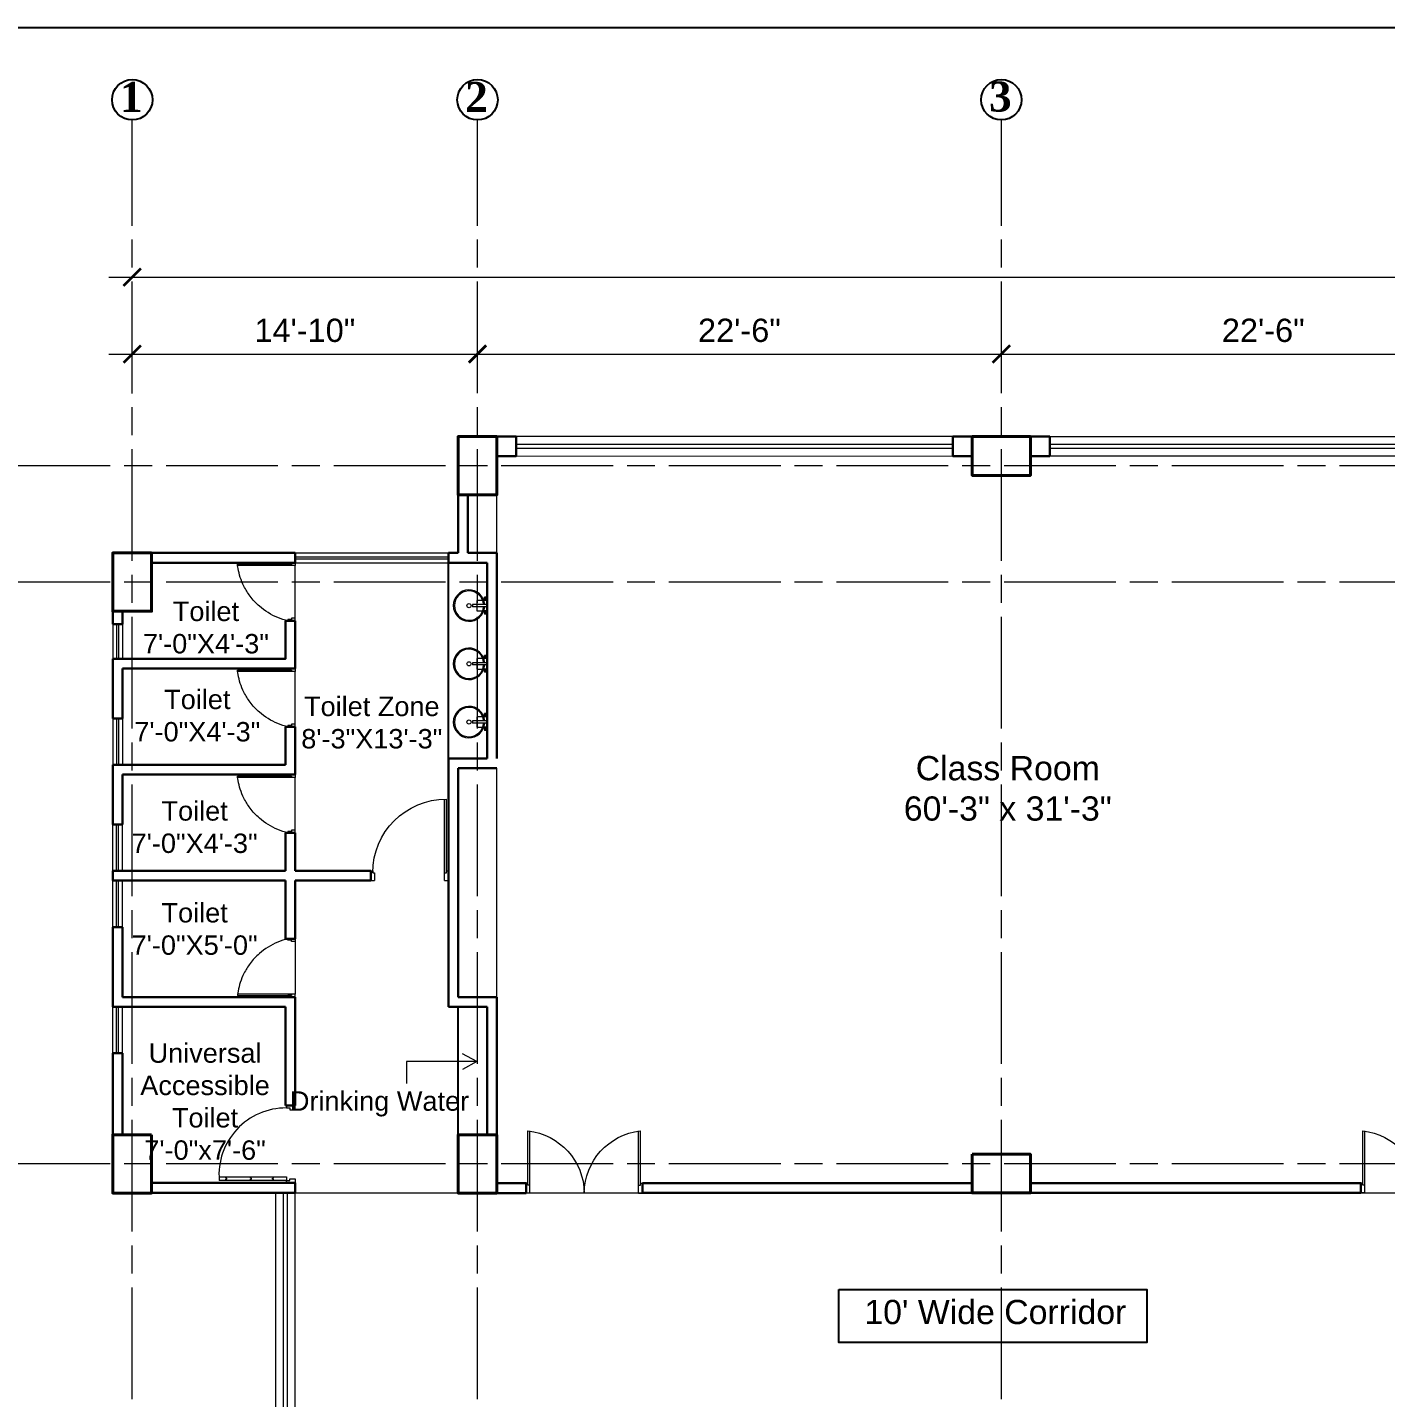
# Model space of a CAD drawing. Header units: inches. Extents: x -12 to 20935469, y -1604 to 24729220.
# Drawn here: x 20931799 to 20932499, y 24710768 to 24711474 of the extents above; entities that cross this region are included whole.
import ezdxf

# ---------------------------------------------------------------- set-up
doc = ezdxf.new("R2010")
doc.units = ezdxf.units.IN
doc.header["$LTSCALE"] = 0.03
doc.header["$MEASUREMENT"] = 0
doc.header["$PDMODE"] = 32
doc.header["$PDSIZE"] = 15
doc.linetypes.add('ACAD_ISO08W100', pattern=[36, 24, -3, 6, -3])
for name, color, linetype, lineweight in [('column', 1, 'Continuous', 40), ('Dim Line', 252, 'Continuous', 13), ('Door', 7, 'Continuous', 18), ('Glass Line', 252, 'Continuous', 9), ('Grid Line', 252, 'Continuous', 18), ('Hatch', 253, 'Continuous', 15), ('Main Wall', 7, 'Continuous', 30), ('STAIR', 46, 'Continuous', 15), ('TOILET FIXTURE', 142, 'Continuous', 5), ('wind.', 150, 'Continuous', 20)]:
    doc.layers.add(name, color=color, linetype=linetype, lineweight=lineweight)
doc.layers.add('FUR', color=251, linetype='Continuous')
doc.layers.add('TEXT', color=7, linetype='Continuous')
doc.styles.add('2', font='swisscl.ttf')
doc.styles.add('RomanS', font='arial.ttf', dxfattribs={"height": 12})
doc.styles.get("Standard").update_dxf_attribs({"font": 'timesbd.ttf'})
doc.dimstyles.new('Aec_Arch_I', dxfattribs={"dimscale": 96, "dimtxt": 12, "dimasz": 0.09375, "dimexe": 0.125, "dimexo": 0.125, "dimgap": 0.0625, "dimtad": 1, "dimdec": 0, "dimzin": 3, "dimdsep": 46, "dimlunit": 4, "dimtxsty": 'RomanS', "dimblk1": 'ARCHTICK', "dimblk2": 'ARCHTICK', "dimsah": 1, "dimcen": 0.09375, "dimdle": 0.125, "dimadec": 0, "dimazin": 0, "dimtfac": 0.75, "dimtdec": 0, "dimtmove": 2, "dimatfit": 3, "dimldrblk": 'ARCHTICK', "dimfxl": 1, "dimfrac": 1, "dimtolj": 1, "dimtzin": 0, "dimarcsym": 0})

# ---------------------------------------------------------------- blocks, each defined once
blk = doc.blocks.new('_ArchTick')
at = {"color": 0, "linetype": 'ByBlock', "lineweight": 35, "const_width": 0.15}
blk.add_lwpolyline([(-0.5, -0.5), (0.5, 0.5)], dxfattribs=at)
blk = doc.blocks.new('*D14')
at = {"layer": 'Defpoints', "color": 0, "transparency": 16777216}
for p in [(20831126.2792098, 24724578.16655627), (20830948.30879143, 24724562.26584816), (20831126.2792098, 24724562.26584816)]:
    blk.add_point(p, dxfattribs=at)
at = {"layer": 'Dim Line', "color": 0, "lineweight": -2, "transparency": 16777216}
for p, q in [((20830948.30879143, 24724574.26584816), (20830948.30879143, 24724590.16655627)), ((20831126.2792098, 24724574.26584816), (20831126.2792098, 24724590.16655627)), ((20830936.30879143, 24724578.16655627), (20831138.2792098, 24724578.16655627))]:
    blk.add_line(p, q, dxfattribs=at)
at = {"layer": 'Dim Line', "color": 0, "lineweight": -2, "transparency": 16777216, "xscale": 9, "yscale": 9, "zscale": 9, "rotation": 180}
blk.add_blockref('_ArchTick', (20830948.30879143, 24724578.16655627), dxfattribs=at)
at = {"layer": 'Dim Line', "color": 0, "lineweight": -2, "transparency": 16777216, "xscale": 9, "yscale": 9, "zscale": 9}
blk.add_blockref('_ArchTick', (20831126.2792098, 24724578.16655627), dxfattribs=at)
at = {"layer": 'Dim Line', "color": 0, "transparency": 16777216, "insert": (20831037.29400062, 24724590.29343212), "char_height": 12, "attachment_point": 5, "style": 'RomanS'}
blk.add_mtext('\\A1;14\'-10"', dxfattribs=at)
blk = doc.blocks.new('*D7')
at = {"layer": 'Defpoints', "color": 0, "transparency": 16777216}
for p in [(20831396.27940053, 24724578.16655627), (20831396.27940053, 24724578.16655627), (20831126.2792098, 24724562.26584816)]:
    blk.add_point(p, dxfattribs=at)
at = {"layer": 'Dim Line', "color": 0, "lineweight": -2, "transparency": 16777216}
for p, q in [((20831126.2792098, 24724574.26584816), (20831126.2792098, 24724590.16655627)), ((20831114.2792098, 24724578.16655627), (20831408.27940053, 24724578.16655627))]:
    blk.add_line(p, q, dxfattribs=at)
at = {"layer": 'Dim Line', "color": 0, "lineweight": -2, "transparency": 16777216, "xscale": 9, "yscale": 9, "zscale": 9, "rotation": 180}
blk.add_blockref('_ArchTick', (20831126.2792098, 24724578.16655627), dxfattribs=at)
at = {"layer": 'Dim Line', "color": 0, "lineweight": -2, "transparency": 16777216, "xscale": 9, "yscale": 9, "zscale": 9}
blk.add_blockref('_ArchTick', (20831396.27940053, 24724578.16655627), dxfattribs=at)
at = {"layer": 'Dim Line', "color": 0, "transparency": 16777216, "insert": (20831261.27930516, 24724590.29343212), "char_height": 12, "attachment_point": 5, "style": 'RomanS'}
blk.add_mtext('\\A1;22\'-6"', dxfattribs=at)
blk = doc.blocks.new('*D8')
at = {"layer": 'Defpoints', "color": 0, "transparency": 16777216}
for p in [(20831396.27940053, 24724578.16655627), (20831666.2795913, 24724578.16655627), (20831666.2795913, 24724578.16655627)]:
    blk.add_point(p, dxfattribs=at)
at = {"layer": 'Dim Line', "color": 0, "lineweight": -2, "transparency": 16777216}
blk.add_line((20831384.27940053, 24724578.16655627), (20831678.2795913, 24724578.16655627), dxfattribs=at)
at = {"layer": 'Dim Line', "color": 0, "lineweight": -2, "transparency": 16777216, "xscale": 9, "yscale": 9, "zscale": 9, "rotation": 180}
blk.add_blockref('_ArchTick', (20831396.27940053, 24724578.16655627), dxfattribs=at)
at = {"layer": 'Dim Line', "color": 0, "lineweight": -2, "transparency": 16777216, "xscale": 9, "yscale": 9, "zscale": 9}
blk.add_blockref('_ArchTick', (20831666.2795913, 24724578.16655627), dxfattribs=at)
at = {"layer": 'Dim Line', "color": 0, "transparency": 16777216, "insert": (20831531.27949591, 24724590.29343212), "char_height": 12, "attachment_point": 5, "style": 'RomanS'}
blk.add_mtext('\\A1;22\'-6"', dxfattribs=at)
blk = doc.blocks.new('*D13')
at = {"layer": 'Defpoints', "color": 0, "transparency": 16777216}
for p in [(20832951.75234396, 24724617.81282169), (20830948.30879143, 24724610.74819624), (20832951.75234396, 24724610.74819624)]:
    blk.add_point(p, dxfattribs=at)
at = {"layer": 'Dim Line', "color": 0, "lineweight": -2, "transparency": 16777216}
for p, q in [((20830948.30879143, 24724622.74819624), (20830948.30879143, 24724629.81282169)), ((20832951.75234396, 24724622.74819624), (20832951.75234396, 24724629.81282169)), ((20830936.30879143, 24724617.81282169), (20832963.75234396, 24724617.81282169))]:
    blk.add_line(p, q, dxfattribs=at)
at = {"layer": 'Dim Line', "color": 0, "lineweight": -2, "transparency": 16777216, "xscale": 9, "yscale": 9, "zscale": 9, "rotation": 180}
blk.add_blockref('_ArchTick', (20830948.30879143, 24724617.81282169), dxfattribs=at)
at = {"layer": 'Dim Line', "color": 0, "lineweight": -2, "transparency": 16777216, "xscale": 9, "yscale": 9, "zscale": 9}
blk.add_blockref('_ArchTick', (20832951.75234396, 24724617.81282169), dxfattribs=at)
at = {"layer": 'Dim Line', "color": 0, "transparency": 16777216, "insert": (20831950.03056769, 24724629.93969755), "char_height": 12, "attachment_point": 5, "style": 'RomanS'}
blk.add_mtext('\\A1;166\'-11"', dxfattribs=at)
blk = doc.blocks.new('A$C36295410')
at = {"layer": 'Door'}
for p, q in [((0.9999989662828739, 3.999999464715074), (0.9999989662828739, 31.99999946471507)), ((1.999998966282874, -5.352849257178605e-07), (1.999998966282874, 31.98213662398211)), ((57.99999896628287, -5.352849257178605e-07), (57.99999896628287, 31.98213662398211)), ((58.99999896628287, 3.999999464715074), (58.99999896628287, 31.99999946471507)), ((0.9999989662828739, 4.999999464715074), (-1.033717126119882e-06, 4.999999464715074)), ((1.999998966282874, 3.999999464715074), (0.9999989662824191, 3.999999464715074)), ((57.99999896628287, 3.999999464715074), (58.99999896628287, 3.999999464715074)), ((58.99999896628287, 4.999999464715074), (59.99999896628287, 4.999999464715074)), ((1.999998966282874, -5.352849257178605e-07), (-1.033717126119882e-06, -5.352849257178605e-07)), ((57.99999896628287, -5.352849257178605e-07), (59.99999896628287, -5.352849257178605e-07))]:
    blk.add_line(p, q, dxfattribs=at)
for centre, radius, start, end in [((-2.525154211056361, -0.3352956022481521), 32.52688137512273, 0.590629401232551, 83.77825723032326), ((62.52515214360983, -0.3352956022372382), 32.52688137511065, 96.22174276965781, 179.4093705987648)]:
    blk.add_arc(centre, radius, start, end, dxfattribs=at)
blk = doc.blocks.new('sssss-flat-876')
at = {"layer": 'Door', "linetype": 'Continuous', "ltscale": 3}
blk.add_line((3666.524641621392, 84027.20039844685), (3666.524641621392, 84055.73698381262), dxfattribs=at)
at = {"layer": 'Door', "linetype": 'Continuous', "ltscale": 3, "extrusion": (-7.215265806451099e-09, -3.356244729906973e-18, 1)}
for points, elevation in [([(3666.524641621392, 84057.20039844685), (3666.524641621392, 84055.7369838127), (3668.353909914149, 84055.73698381268), (3668.353909914149, 84056.46869112973), (3670.183178206673, 84056.46869112976), (3670.183178206673, 84057.20039844688)], -2.645495015731816e-05), ([(3668.353909914149, 84055.73698381268), (3696.158787962748, 84055.73698381273), (3696.158787962748, 84056.46869112982), (3668.353909914149, 84056.46869112956)], -2.646814881427536e-05)]:
    blk.add_lwpolyline(points, close=True, dxfattribs=dict(at, elevation=elevation))
at = {"layer": 'Door', "linetype": 'Continuous', "ltscale": 3, "flags": 128}
blk.add_lwpolyline([(3670.183178209001, 84027.20039844661, 0.04096003839332348), (3675.473761518253, 84028.8955189219, 0.08249638684257277), (3684.92584202881, 84034.77633821729, 0.05218730031938641), (3689.721451750025, 84039.97248090911, 0.04398833922187529), (3692.855049753096, 84045.047753547, 0.03657129103577791), (3694.751170299016, 84049.63311906598, 0.034751479123949), (3695.9156375397, 84054.20272462314, 0.01143537355723267), (3696.158787962981, 84055.73698381265)], format="xyb", dxfattribs=at)
at = {"layer": 'Door', "linetype": 'Continuous', "ltscale": 3}
blk.add_lwpolyline([(3666.524641623953, 84027.20039844679), (3666.524641623953, 84028.66381308093), (3668.353909916477, 84028.66381308093), (3668.353909916477, 84027.93210576387), (3670.183178209234, 84027.93210576382), (3670.183178209234, 84027.2003984467)], close=True, dxfattribs=at)
blk = doc.blocks.new('Door_45')
at = {"layer": 'Door'}
for p, q in [((1.499446089358273, 4.966720660065755), (1.499446089358273, 43.96672066006575)), ((1.499446089358273, 40.02726910408236), (2.249446089358273, 40.02726910408236)), ((2.249446089358273, 40.02726910408236), (2.249446089358273, 39.52726910408236)), ((2.749446089591103, 39.52726910408236), (2.749446089591103, 40.02726910408236)), ((2.749446089591103, 40.02726910408236), (3.499446089358273, 40.02726910408236)), ((3.499446089358273, 44.03189280286006), (3.499446089358273, 4.966720660065755)), ((2.249446089358273, 39.52726910408236), (2.749446089591103, 39.52726910408236)), ((1.499446089358273, 25.76575365659081), (2.249446089358273, 25.76575365659081)), ((2.249446089358273, 25.76575365659081), (2.249446089358273, 25.26575365659081)), ((2.249446089358273, 25.26575365659081), (2.749446089591103, 25.26575365659081)), ((2.749446089591103, 25.76575365659081), (3.499446089358273, 25.76575365659081)), ((2.749446089591103, 25.26575365659081), (2.749446089591103, 25.76575365659081)), ((1.499446089358273, 12.56961937076411), (2.249446089358273, 12.56961937076411)), ((2.249446089358273, 12.56961937076411), (2.249446089358273, 13.06961937076411)), ((2.249446089358273, 13.06961937076411), (2.749446089591103, 13.06961937076411)), ((2.749446089591103, 13.06961937076411), (2.749446089591103, 12.56961937076411)), ((2.749446089591103, 12.56961937076411), (3.499446089358273, 12.56961937076411)), ((-0.0005539106417273842, -0.03327933993424503), (-0.0005539106417273842, 4.966720660065755)), ((-0.0005539106417273842, 4.966720660065755), (1.499446089358273, 4.966720660065755)), ((3.499446089358273, 4.966720660065755), (1.499446089358273, 4.966720660065755)), ((1.499446089358273, 4.966720660065755), (1.499446089358273, 2.966720660065755)), ((1.499446089358273, 2.966720660065755), (2.499446089358273, 2.966720660065755)), ((2.499446089358273, 2.966720660065755), (2.499446089358273, -0.03327933993424503)), ((42.5, 3), (42.5, -0.03327933993424503)), ((43.5, 3), (42.5, 3)), ((45.00000000023283, 5), (43.5, 5)), ((43.5, 5), (43.5, 3)), ((45.00000000023283, -0.03327933993424503), (45.00000000023283, 5)), ((2.499446089358273, -0.03327933993424503), (-0.0005539106417273842, -0.03327933993424503)), ((42.5, -0.03327933993424503), (45.00000000023283, -0.03327933993424503))]:
    blk.add_line(p, q, dxfattribs=at)
blk.add_arc((4.660651951731928, 5.255392092920653), 38.84018771759182, 359.6232511897165, 94.66847186469465, dxfattribs=at)
blk = doc.blocks.new('7-flat-72')
at = {"layer": 'Glass Line', "color": 8, "ltscale": 20}
for p, q in [((-64475.47473717644, 376966.6120190895), (-64476.55473715696, 376966.6118137227)), ((-64476.55336804548, 376959.4118138514), (-64476.55473715696, 376966.6118137227)), ((-64475.47336806497, 376959.4120192182), (-64475.47473717644, 376966.6120190895)), ((-64478.71357337362, 376960.4914030989), (-64480.33357334463, 376960.4910950488)), ((-64480.33338851458, 376959.5190950661), (-64480.33357334463, 376960.4910950488)), ((-64478.71338854358, 376959.5194031161), (-64480.33338851458, 376959.5190950661)), ((-64478.71336800698, 376959.4114031181), (-64480.33336797799, 376959.411095068)), ((-64480.33329952252, 376959.0510950745), (-64480.33336797799, 376959.411095068)), ((-64478.71329955151, 376959.0514031246), (-64480.33329952252, 376959.0510950745)), ((-64480.27590274997, 376959.5191059972), (-64480.27608758002, 376960.49110598)), ((-64480.15336798131, 376959.4111292958), (-64480.15338851791, 376959.5191292939)), ((-64480.14656623453, 376959.5191305911), (-64480.14675106457, 376960.4911305739)), ((-64479.91663178266, 376959.5191743142), (-64479.91681661271, 376960.4911742969)), ((-64479.5233885292, 376959.5192490911), (-64479.52357335924, 376960.4912490739)), ((-64479.13014527573, 376959.519323868), (-64479.13033010578, 376960.4913238508)), ((-64478.90021082386, 376959.5193675911), (-64478.90039565391, 376960.4913675738)), ((-64478.89336800366, 376959.4113688903), (-64478.89338854048, 376959.5193688883)), ((-64478.77087430842, 376959.519392185), (-64478.77105913847, 376960.4913921678)), ((-64478.71338854358, 376959.5194031161), (-64478.71357337362, 376960.4914030989)), ((-64478.71329955151, 376959.0514031246), (-64478.71336800698, 376959.4114031181)), ((-64475.11336807138, 376959.4120876737), (-64476.91336803907, 376959.4117453959)), ((-64476.9132995836, 376959.0517454025), (-64476.91336803907, 376959.4117453959)), ((-64475.11329961568, 376959.0520876803), (-64476.9132995836, 376959.0517454025)), ((-64475.11329961568, 376959.0520876803), (-64475.11336807138, 376959.4120876737)), ((-64473.31357347011, 376960.4924299325), (-64471.6935734991, 376960.4927379825)), ((-64473.31338864006, 376959.5204299497), (-64473.31357347011, 376960.4924299325)), ((-64473.31338864006, 376959.5204299497), (-64471.69338866905, 376959.5207379998)), ((-64473.31336810347, 376959.4124299516), (-64471.69336813246, 376959.4127380017)), ((-64473.313299648, 376959.0524299581), (-64473.31336810347, 376959.4124299516)), ((-64473.313299648, 376959.0524299581), (-64471.69329967699, 376959.0527380082)), ((-64473.25590287545, 376959.5204408808), (-64473.25608770549, 376960.4924408636)), ((-64473.13336810679, 376959.4124641794), (-64473.13338864339, 376959.5204641775)), ((-64473.12656636001, 376959.5204654748), (-64473.12675119005, 376960.4924654575)), ((-64472.89663190814, 376959.5205091978), (-64472.89681673818, 376960.4925091806)), ((-64472.50338865467, 376959.5205839747), (-64472.50357348472, 376960.4925839575)), ((-64472.11014540121, 376959.5206587517), (-64472.11033023125, 376960.4926587344)), ((-64471.88021094934, 376959.5207024747), (-64471.88039577939, 376960.4927024575)), ((-64471.87336812937, 376959.4127037739), (-64471.87338866596, 376959.520703772)), ((-64471.7508744339, 376959.5207270686), (-64471.75105926394, 376960.4927270514)), ((-64471.69338866905, 376959.5207379998), (-64471.6935734991, 376960.4927379825)), ((-64471.69329967699, 376959.0527380082), (-64471.69336813246, 376959.4127380017))]:
    blk.add_line(p, q, dxfattribs=at)
blk.add_circle((-64476.01507698372, 376968.3989757138, -1.853074723067108e-05), 1.08, dxfattribs=at)
for radius, start, end in [(8.100000000000003, 273.8334487619164, 266.1883413272574), (7.545122013573683, 274.1150294939762, 265.9067605931115)]:
    blk.add_arc((-64476.01507698372, 376968.3989757138, -1.853074723067108e-05), radius, start, end, dxfattribs=at)
blk = doc.blocks.new('SFSFSFS-flat-72')
at = {"layer": 'TOILET FIXTURE', "ltscale": 0.2}
blk.add_lwpolyline([(-3918.473113942891, -3608.103407361705), (-3918.474140776554, -3602.703407459237), (-3923.874140679603, -3602.704434292842), (-3923.873113845708, -3608.104434195251)], close=True, dxfattribs=at)
at = {"layer": 'TOILET FIXTURE', "ltscale": 20}
blk.add_blockref('7-flat-72', (60554.84018570464, -380567.1558373197), dxfattribs=at)
blk = doc.blocks.new('$D40')
at = {"layer": 'Door'}
for p, q in [((1, 4), (1, 42)), ((2, 0), (2, 41.98683982644525)), ((1, 5), (0, 5)), ((2, 0), (0, 0)), ((2, 4), (1, 4)), ((39, 4), (38, 4)), ((38, 4), (38, 0)), ((40, 0), (38, 0)), ((40, 5), (38.98683982644525, 5)), ((39, 5), (39, 4))]:
    blk.add_line(p, q, dxfattribs=at)
blk.add_arc((1, 4), 38, 0, 89.99999999999999, dxfattribs=at)
blk = doc.blocks.new('fff')
at = {"layer": 'Grid Line', "color": 252, "linetype": 'ACAD_ISO08W100', "lineweight": 9, "ltscale": 80, "true_color": 0x939598}
for p, q in [((20830948.30879143, 24723521.10155122), (20830948.30879143, 24724698.78124316)), ((20831126.2792098, 24723521.10975568), (20831126.2792098, 24724698.78944762)), ((20831396.27940053, 24723521.10975705), (20831396.27940053, 24724698.789449)), ((20833096.94929376, 24724520.60832043), (20830726.1474328, 24724520.60832043)), ((20833096.94929376, 24724460.61652489), (20830726.1474328, 24724460.61652489)), ((20833096.94929376, 24724160.74613542), (20830726.1474328, 24724160.74613542))]:
    blk.add_line(p, q, dxfattribs=at)
at = {"layer": 'Dim Line'}
for base, p1, p2, picture, middle in [((20832951.75234396, 24724617.81282169), (20830948.30879143, 24724610.74819624), (20832951.75234396, 24724610.74819624), '*D13', (20831950.03056769, 24724629.93969755)), ((20831126.2792098, 24724578.16655627), (20830948.30879143, 24724562.26584816), (20831126.2792098, 24724562.26584816), '*D14', (20831037.29400062, 24724590.29343212)), ((20831396.27940053, 24724578.16655627), (20831126.2792098, 24724562.26584816), (20831396.27940053, 24724578.16655627), '*D7', (20831261.27930516, 24724590.29343212)), ((20831666.2795913, 24724578.16655627), (20831396.27940053, 24724578.16655627), (20831666.2795913, 24724578.16655627), '*D8', (20831531.27949591, 24724590.29343212))]:
    dim = blk.add_linear_dim(base=base, p1=p1, p2=p2, dimstyle='Aec_Arch_I', dxfattribs=at)
    dim.commit()
    dim.dimension.update_dxf_attribs({"geometry": picture, "text_midpoint": middle})

msp = doc.modelspace()

# ---------------------------------------------------------------- linework, layer by layer
for p, q in [((20932016.27244992, 24711096.91348411), (20932016.27244994, 24711197.87496308)), ((20932021.27244993, 24710902.98957334), (20932021.27244993, 24710969.02777834)), ((20931932.27334706, 24710878.1849571), (20931937.27334706, 24710878.1849571))]:
    msp.add_line(p, q)
msp.add_lwpolyline([(20932217.60944058, 24710823.22600225), (20932376.19750856, 24710823.22600225), (20932376.19750856, 24710795.91452704), (20932217.60944058, 24710795.91452704)], close=True)
at = {"layer": 'column', "lineweight": 40, "ltscale": 20}
for points in [[(20932041.27245325, 24711262.87496308), (20932021.27245325, 24711262.87496308), (20932021.27244994, 24711232.87496309), (20932041.27244994, 24711232.87496309)], [(20932286.2960551, 24711262.87496804), (20932286.2960551, 24711242.87496804), (20932316.2960551, 24711242.87496474), (20932316.2960551, 24711262.87496474)], [(20931863.30203488, 24711202.87496309), (20931843.30203488, 24711202.87496309), (20931843.30203488, 24711172.87496309), (20931863.30203488, 24711172.87496309)], [(20931863.30203485, 24710903.01277808), (20931843.30203485, 24710903.01277808), (20931843.30203485, 24710873.01277808), (20931863.30203485, 24710873.01277808)], [(20932041.27244993, 24710902.98957334), (20932021.27244993, 24710902.98957334), (20932021.27245323, 24710873.01277808), (20932041.27245323, 24710873.01277808)], [(20932286.30765799, 24710893.02775417), (20932286.30765799, 24710873.02775417), (20932316.28445326, 24710873.02775747), (20932316.28445326, 24710893.02775747)]]:
    msp.add_lwpolyline(points, close=True, dxfattribs=at)
at = {"layer": 'Defpoints'}
msp.add_lwpolyline([(20931598.77133222, 24711473.75343435), (20934037.63792611, 24711473.75343435), (20934037.63792611, 24710015.22406803), (20931598.77133222, 24710015.22406803)], close=True, dxfattribs=at)
at = {"layer": 'Hatch', "lineweight": 5}
for p, q in [((20932041.27244994, 24711202.8749693), (20932041.27244994, 24711232.86196092)), ((20932041.27244993, 24710974.02777834), (20932041.2724499, 24711091.9134841))]:
    msp.add_line(p, q, dxfattribs=at)
at = {"layer": 'Hatch', "lineweight": 0}
msp.add_lwpolyline([(20931937.29675817, 24710873.16175239), (20932759.24593979, 24710873.1635102), (20932759.24593979, 24711188.04585007), (20932938.79585763, 24711187.87496309), (20932938.79586435, 24710873.01724208), (20933772.79768632, 24710872.9789046), (20933772.79768632, 24710753.0017972), (20933668.7980878, 24710752.99607684), (20933393.79858014, 24710752.99607684), (20933078.79586436, 24710752.85510959), (20933078.79586436, 24710611.85411261), (20932759.24594013, 24710611.85411261), (20932759.24594013, 24710752.99607711), (20931937.29675817, 24710752.82172609)], close=True, dxfattribs=at)
at = {"layer": 'Main Wall', "lineweight": 30}
for p, q in [((20932021.27244994, 24711202.8749686), (20932021.27244994, 24711232.87496474)), ((20932026.27244994, 24711202.87496877), (20932026.27244994, 24711232.87496474)), ((20931863.30203488, 24711202.87496309), (20931937.2733469, 24711202.87496567)), ((20931937.27334707, 24711197.87496307), (20931937.27334689, 24711202.87496567)), ((20932016.27244977, 24711202.87496843), (20932021.27244994, 24711202.8749686)), ((20932016.27244994, 24711197.87496308), (20932016.27244977, 24711202.87496842)), ((20932026.27244994, 24711202.87496877), (20932041.27244994, 24711202.8749693)), ((20932041.27244993, 24711096.91405018), (20932041.27244994, 24711202.8749693)), ((20931863.30203488, 24711197.87496307), (20931937.27334707, 24711197.87496307)), ((20932016.27244994, 24711197.87496309), (20932036.27244994, 24711197.87496308)), ((20932036.27244993, 24711096.91348411), (20932036.27244994, 24711197.87496308)), ((20931843.30203488, 24711166.25923486), (20931843.30203488, 24711172.87496309)), ((20931932.27334706, 24711167.87496307), (20931937.27334706, 24711167.87496307)), ((20931843.30203488, 24711117.64350662), (20931843.30203488, 24711148.25923486)), ((20931937.27334706, 24711143.25923486), (20931848.30203488, 24711143.25923486)), ((20931932.27334706, 24711113.25923486), (20931932.27334706, 24711093.64350661)), ((20931937.27334706, 24711113.25923486), (20931932.27334706, 24711113.25923486)), ((20931932.27334706, 24711093.64350661), (20931843.30203488, 24711093.64350661)), ((20931843.30203488, 24711063.02777834), (20931843.30203488, 24711093.64350662)), ((20932016.27244992, 24711039.02777834), (20932016.27244993, 24711096.91348411)), ((20932016.27244993, 24711096.91348411), (20932036.27244993, 24711096.91348411)), ((20931937.27334706, 24711088.64350661), (20931848.30203488, 24711088.64350661)), ((20931848.30203488, 24711088.64350662), (20931848.30203488, 24711063.02777834)), ((20932021.27244993, 24710974.02777834), (20932021.27244991, 24711091.91348411)), ((20932021.27244991, 24711091.91348411), (20932041.27244993, 24711091.91348411)), ((20931843.30203488, 24711063.02777834), (20931848.30203488, 24711063.02777834)), ((20931937.27334706, 24711058.64350661), (20931932.27334706, 24711058.64350661)), ((20931843.30203488, 24711039.02777835), (20931932.27334706, 24711039.02777833)), ((20931843.30203488, 24711034.02777834), (20931843.30203488, 24711039.02777835)), ((20931976.27244996, 24711034.02777833), (20931976.27244996, 24711039.02777833)), ((20932016.27244993, 24710969.02777834), (20932016.27244992, 24711039.02777834)), ((20931932.27334706, 24711034.02777833), (20931843.30203488, 24711034.02777833)), ((20931932.27334706, 24711004.02777833), (20931932.27334706, 24711034.02777833)), ((20931937.27334706, 24711004.02777833), (20931937.27334705, 24711034.02777834)), ((20931976.27244996, 24711034.02777833), (20931937.27334706, 24711034.02777833)), ((20931848.30203488, 24711010.02777834), (20931843.30203488, 24711010.02777834)), ((20931843.30203488, 24710969.02777834), (20931843.30203488, 24711010.02777834)), ((20931848.30203488, 24711010.02777834), (20931848.30203488, 24710974.02777834)), ((20931937.27334706, 24711004.02777833), (20931932.27334706, 24711004.02777833)), ((20931937.27334706, 24710974.02777834), (20931848.30203488, 24710974.02777833)), ((20931937.27334706, 24710918.18544946), (20931937.27334706, 24710974.02777834)), ((20932021.27244993, 24710974.02777834), (20932041.27244993, 24710974.02777834)), ((20932041.27244993, 24710903.00457526), (20932041.27244993, 24710974.02777834)), ((20931932.27334706, 24710969.02777833), (20931843.30203488, 24710969.02777834)), ((20931932.27334707, 24710918.18544946), (20931932.27334706, 24710969.02777833)), ((20932016.27244993, 24710969.02777834), (20932036.27244993, 24710969.02777834)), ((20932036.27244993, 24710903.00457692), (20932036.27244993, 24710969.02777834)), ((20931843.30203488, 24710903.00457362), (20931843.30203488, 24710945.02777834)), ((20931848.30203488, 24710945.02777834), (20931843.30203488, 24710945.02777834)), ((20931848.30203488, 24710945.02777834), (20931848.30203488, 24710903.00457362)), ((20931937.27334706, 24710918.18544946), (20931932.27334707, 24710918.18544946)), ((20931937.27334706, 24710878.1849571), (20931863.30280109, 24710878.1849571)), ((20931937.27334706, 24710878.1849571), (20931937.27334706, 24710873.16175239)), ((20932041.29635671, 24710878.01577202), (20932056.29635671, 24710878.01577202)), ((20932056.29635671, 24710878.01577202), (20932056.29635671, 24710873.01577202)), ((20932286.30765799, 24710878.02778001), (20932116.29635671, 24710878.02777839)), ((20932116.29635671, 24710878.02777839), (20932116.29635671, 24710873.02777839)), ((20932316.28445326, 24710878.02778284), (20932486.56206455, 24710878.02778051)), ((20932486.56206455, 24710873.02776128), (20932486.56206455, 24710878.02778051)), ((20931937.27334706, 24710873.16175239), (20931863.30203488, 24710873.16175238)), ((20932056.29635671, 24710873.01577202), (20932041.29635671, 24710873.01577202)), ((20932286.30765799, 24710873.02778002), (20932116.29635671, 24710873.02777839)), ((20932311.2960584, 24710873.02775691), (20932486.56206455, 24710873.02776128))]:
    msp.add_line(p, q, dxfattribs=at)
for points in [[(20932041.27245325, 24711262.87496309), (20932051.27245325, 24711262.87496309), (20932051.27416979, 24711252.84275382), (20932041.27245214, 24711252.8410425)], [(20932286.27264398, 24711262.87667412), (20932276.27264398, 24711262.87667412), (20932276.27092744, 24711252.84446485), (20932286.27264509, 24711252.84275353)], [(20932316.27264397, 24711262.87667412), (20932326.27264397, 24711262.87667412), (20932326.27436051, 24711252.84446485), (20932316.27264287, 24711252.84275353)], [(20931848.30203488, 24711172.87496309), (20931848.30203488, 24711166.25923486)], [(20931932.27334706, 24711167.87496307), (20931932.27334706, 24711148.25923486), (20931843.30203489, 24711148.25923486)], [(20931848.30203488, 24711166.25923486), (20931843.30203488, 24711166.25923486)], [(20931937.27334706, 24711167.87496307), (20931937.27334706, 24711143.25923486)], [(20931848.30203488, 24711143.25923486), (20931848.30203488, 24711117.64350662)], [(20931848.30203488, 24711117.64350662), (20931843.30203488, 24711117.64350662)], [(20931937.27334706, 24711113.25923486), (20931937.27334706, 24711088.64350661)], [(20931932.27334706, 24711058.64350661), (20931932.27334706, 24711039.02777833)], [(20931937.27334706, 24711058.64350661), (20931937.27334706, 24711039.02777833)], [(20931937.27334706, 24711039.02777833), (20931976.27244996, 24711039.02777833)]]:
    msp.add_lwpolyline(points, dxfattribs=at)
at = {"layer": 'STAIR', "color": 253, "lineweight": 5}
for p, q in [((20932030.87522409, 24710940.72001217), (20931994.63902161, 24710940.72001217)), ((20931994.63902161, 24710940.72001217), (20931994.63902161, 24710929.4778287)), ((20932030.87522409, 24710940.72001217), (20932023.57232252, 24710944.75350798)), ((20932030.87522409, 24710940.72001218), (20932023.57232252, 24710936.68651637))]:
    msp.add_line(p, q, dxfattribs=at)
at = {"layer": 'TEXT'}
for centre in [(20931853.3254392, 24711436.45705336), (20932031.29585757, 24711436.46525782), (20932301.29604829, 24711436.4652592)]:
    msp.add_circle(centre, 10.41737199201306, dxfattribs=at)
at = {"layer": 'wind.', "lineweight": 5}
for p, q in [((20932276.27264398, 24711262.87667742), (20932051.27245295, 24711262.87667743)), ((20932326.27264397, 24711262.87667412), (20932571.2724532, 24711262.87496309)), ((20932051.27416979, 24711252.84275392), (20932276.27093432, 24711252.88467414)), ((20932326.274355, 24711252.8766744), (20932571.2724532, 24711252.87496308))]:
    msp.add_line(p, q, dxfattribs=at)
at = {"layer": 'wind.'}
for p, q in [((20932051.27313317, 24711258.9012177), (20932276.2706808, 24711258.97483629)), ((20932051.27347537, 24711256.9012177), (20932276.27133519, 24711256.9748364)), ((20932326.2733256, 24711258.89295971), (20932571.26995657, 24711258.97312196)), ((20932326.2736678, 24711256.89295972), (20932571.27061096, 24711256.97312206)), ((20931937.27334689, 24711202.87496567), (20932016.27244977, 24711202.87496843)), ((20931937.27334696, 24711200.87496567), (20932016.27244984, 24711200.87496843)), ((20931937.27334699, 24711199.87496567), (20932016.27244987, 24711199.87496843)), ((20931937.27334707, 24711197.87496567), (20932016.27244994, 24711197.87496843)), ((20931843.30203488, 24711166.25923486), (20931843.30203488, 24711148.25923486)), ((20931845.30203488, 24711166.25923486), (20931845.30203488, 24711148.25923486)), ((20931846.30203488, 24711166.25923486), (20931846.30203488, 24711148.25923486)), ((20931848.30203488, 24711166.25923486), (20931848.30203488, 24711148.25923486)), ((20931843.30203488, 24711117.64350662), (20931843.30203488, 24711093.64350662)), ((20931845.30203488, 24711117.64350662), (20931845.30203488, 24711093.64350662)), ((20931846.30203488, 24711117.64350662), (20931846.30203488, 24711093.64350662)), ((20931848.30203488, 24711117.64350662), (20931848.30203488, 24711093.64350662)), ((20931843.30203488, 24711039.02777835), (20931843.30203488, 24711063.02777834)), ((20931845.30203488, 24711039.02777835), (20931845.30203488, 24711063.02777834)), ((20931846.30203488, 24711039.02777835), (20931846.30203488, 24711063.02777834)), ((20931848.30203488, 24711039.02777835), (20931848.30203488, 24711063.02777834)), ((20931843.30203488, 24711010.02777834), (20931843.30203488, 24711034.02777834)), ((20931845.30203488, 24711010.02777834), (20931845.30203488, 24711034.02777834)), ((20931846.30203488, 24711010.02777834), (20931846.30203488, 24711034.02777834)), ((20931848.30203488, 24711010.02777834), (20931848.30203488, 24711034.02777834)), ((20931843.30203488, 24710945.02777834), (20931843.30203488, 24710969.02777834)), ((20931845.30203488, 24710945.02777834), (20931845.30203488, 24710969.02777834)), ((20931846.30203488, 24710945.02777834), (20931846.30203488, 24710969.02777834)), ((20931848.30203488, 24710945.02777834), (20931848.30203488, 24710969.02777834)), ((20931927.29675817, 24710752.9570569), (20931927.29675817, 24710873.13608337)), ((20931931.29675817, 24710752.82172609), (20931931.29675817, 24710873.13608337)), ((20931933.29675816, 24710752.82172609), (20931933.29675817, 24710873.13608337)), ((20931937.29675817, 24710752.82172609), (20931937.29675817, 24710873.13608337))]:
    msp.add_line(p, q, dxfattribs=at)

# ---------------------------------------------------------------- block references
at = {"layer": 'Door', "ltscale": 20, "xscale": -1}
for p in [(20935603.79798869, 24627140.67456463), (20935603.79798869, 24627086.05883641), (20935603.79798869, 24627031.44310817)]:
    msp.add_blockref('sssss-flat-876', p, dxfattribs=at)
at = {"layer": 'Door', "xscale": -1}
msp.add_blockref('$D40', (20932016.27244996, 24711034.02777833), dxfattribs=at)
at = {"layer": 'Door', "ltscale": 20, "rotation": 180}
msp.add_blockref('sssss-flat-876', (20935603.79798869, 24795031.22817678), dxfattribs=at)
at = {"layer": 'Door', "color": 250, "ltscale": 20, "xscale": 0.8888888888759539, "yscale": 0.8888888888759539, "zscale": 0.8888888888759539, "rotation": 90.00000000000001}
msp.add_blockref('Door_45', (20931937.24376543, 24710878.18544946), dxfattribs=at)
at = {"layer": 'FUR', "xscale": -1}
for p in [(20932116.29635671, 24710873.0157726), (20932546.56206352, 24710873.02776978)]:
    msp.add_blockref('A$C36295410', p, dxfattribs=at)
at = {"layer": 'TOILET FIXTURE', "ltscale": 20, "rotation": 90.00000000000001}
for p in [(20928428.16897835, 24715096.9237311), (20928428.16897835, 24715066.9237311), (20928428.16897835, 24715036.9237311)]:
    msp.add_blockref('SFSFSFS-flat-72', p, dxfattribs=at)
at = {"layer": 'wind.', "lineweight": 5}
msp.add_blockref('fff', (100905.016654551, -13272.74156180397), dxfattribs=at)

# ---------------------------------------------------------------- texts
at = {"layer": 'TEXT', "char_height": 15.435, "width": 227.4580850503149, "attachment_point": 8, "rotation": 1.109146314285407e-09}
for s, insert in [('\\A1;1', (20931852.80979659, 24711430.15943038)), ('\\A1;2', (20932030.78021495, 24711430.16763484)), ('\\A1;3', (20932300.78040568, 24711430.16763622))]:
    msp.add_mtext(s, dxfattribs=dict(at, insert=insert))
at = {"layer": 'TEXT', "color": 30, "lineweight": 5, "ltscale": 20, "attachment_point": 2, "style": '2'}
for s, width, gutter_width, insert, char_height in [('{\\fArial|b0|i0|c0|p34;\\C0;Toilet \\P7\'-0"X4\'-3"}', 104.7596838313621, 0.5, (20931891.31367972, 24711177.79955919), 10), ('{\\fArial|b0|i0|c0|p34;\\C0;Toilet \\P7\'-0"X4\'-3"}', 104.7596838313621, 0.5, (20931886.87901805, 24711132.42329125), 10), ('{\\fArial|b0|i0|c0|p34;\\C0;Toilet Zone\\P8\'-3"X13\'-3"}', 104.7596838313621, 0.5, (20931976.81764356, 24711128.81938647), 10), ('\\pxsm1;{\\fArial|b0|i0|c0|p34;\\C0;Class Room\\P60\'-3" x 31\'-3" }', 155.5898419710565, 0.7495764341443792, (20932304.61401706, 24711098.21737805), 12.47575959581606), ('{\\fArial|b0|i0|c0|p34;\\C0;Toilet \\P7\'-0"X4\'-3"}', 104.7596838313621, 0.5, (20931885.50147246, 24711074.94587445), 10), ('{\\fArial|b0|i0|c0|p34;\\C0;Toilet \\P7\'-0"X5\'-0"}', 104.7596838313621, 0.5, (20931885.50147246, 24711022.46017832), 10), ('{\\fArial|b0|i0|c0|p34;\\C0;Universal Accessible Toilet\\P7\'-0"x7\'-6"}', 89.09549436636735, 0.35, (20931890.86470563, 24710950.15409592), 10), ('\\pxsm1;{\\fArial|b0|i0|c0|p34;\\C0;Drinking Water }', 88.56263495197395, 0.2817773027333734, (20931980.78609284, 24710925.42376595), 10), ("\\pxsm1,qc;{\\fArial|b0|i0|c0|p34;\\C0;10' Wide Corridor}", 227.8899144920278, 0.7495764341443792, (20932298.21043955, 24710817.9363931), 12.47575959581606)]:
    msp.add_mtext_dynamic_manual_height_columns(s, width=width, gutter_width=gutter_width, heights=[0], dxfattribs=dict(at, insert=insert, char_height=char_height))

doc.saveas('drawing.dxf')
